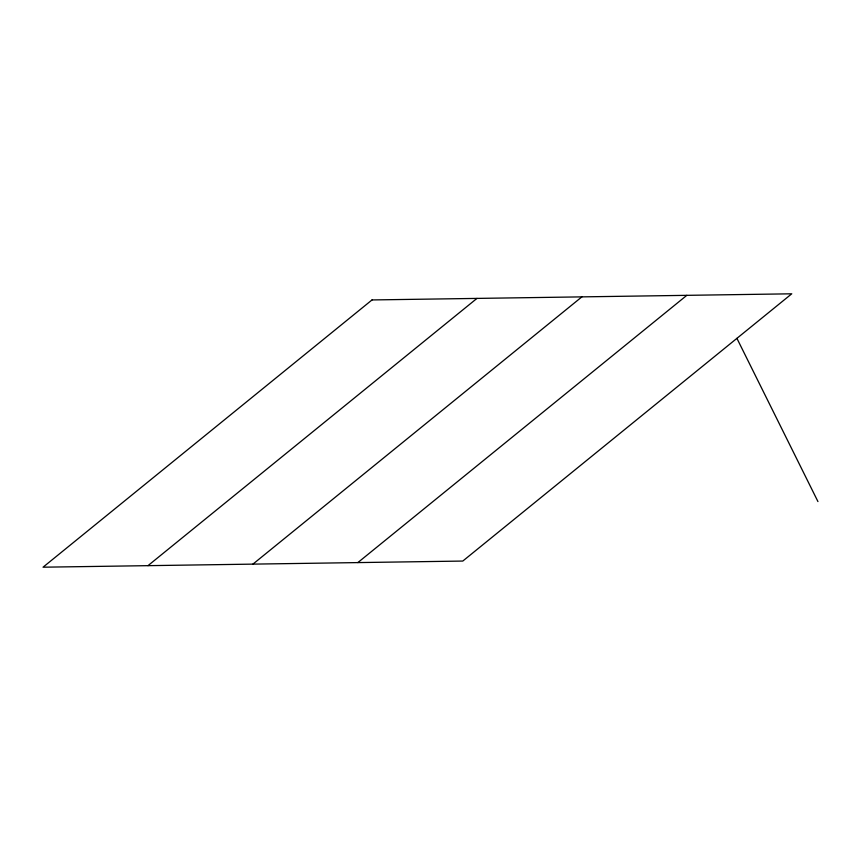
<?xml version="1.0" encoding="UTF-8"?>
<svg xmlns="http://www.w3.org/2000/svg" width="861" height="861" viewBox="0 0 861 861"><rect width="100%" height="100%" fill="white"/><g stroke="black" fill="none" stroke-linecap="round" stroke-linejoin="round"><path stroke-width="1.29" d="M147.984 565.655L476.951 298.412M252.919 564.127L581.885 296.873M357.853 562.588L686.82 295.345M736.919 338.351L817.95 501.576M372.017 299.94L43.05 567.195L462.787 561.06L791.754 293.805L372.017 299.94"/></g></svg>
